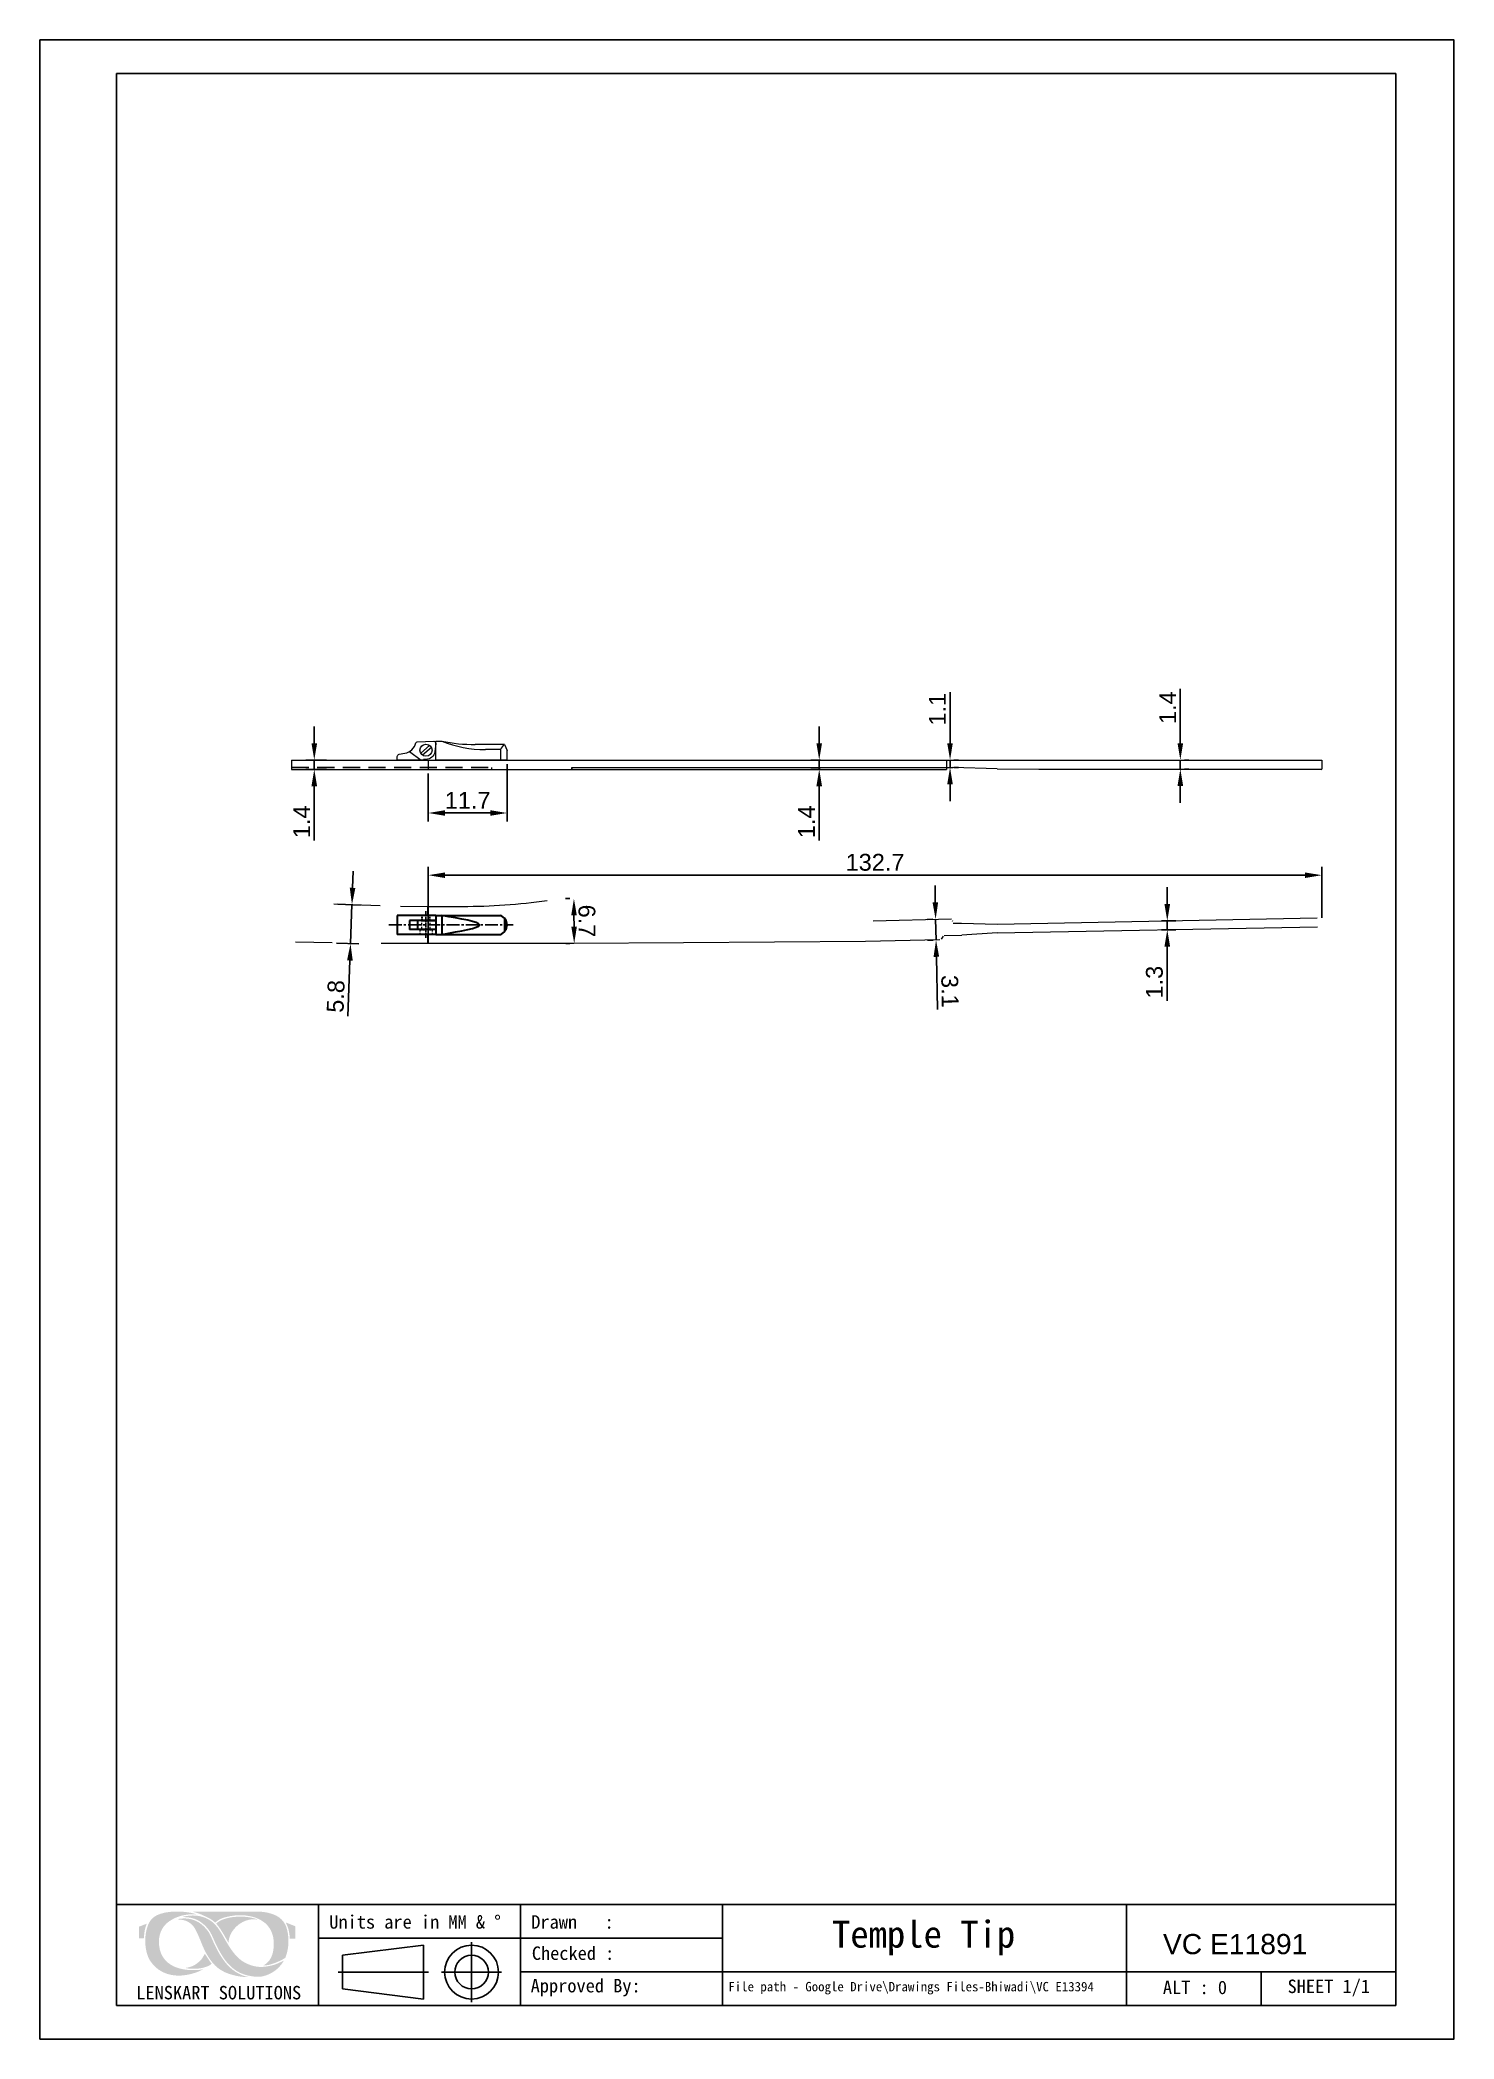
# Model space of a CAD drawing. Header units: inches. Extents: x 1 to 211, y -4 to 293.
import ezdxf

# ---------------------------------------------------------------- set-up
doc = ezdxf.new("R2010")
doc.units = ezdxf.units.IN
doc.header["$MEASUREMENT"] = 0
for name, pattern in [('CENTER2', [28.575, 19.05, -3.175, 3.175, -3.175]), ('DASHEDX2', [38.1, 25.4, -12.7]), ('HIDDEN2', [0.1875, 0.125, -0.0625])]:
    doc.linetypes.add(name, pattern=pattern)
for name, color, linetype in [('Dimension', 3, 'Continuous'), ('hid', 3, 'DASHEDX2'), ('中心线', 1, 'CENTER2'), ('图框-线条', 7, 'Continuous')]:
    doc.layers.add(name, color=color, linetype=linetype)
for name, color, linetype, lineweight in [('odj', 4, 'Continuous', 35), ('绘图层', 7, 'Continuous', 15), ('虚线', 1, 'HIDDEN2', 9)]:
    doc.layers.add(name, color=color, linetype=linetype, lineweight=lineweight)
doc.styles.get("Standard").update_dxf_attribs({"font": 'arial.ttf'})
doc.styles.add('宋体', font='SimSun.ttf')
doc.styles.add('样式 1', font='romant.shx')
doc.dimstyles.new('ISO-25$0', dxfattribs={"dimtxt": 2.5, "dimasz": 2.5, "dimexe": 0.5, "dimexo": 1, "dimgap": 1, "dimtad": 0, "dimtih": 1, "dimtoh": 1, "dimdec": 1, "dimzin": 10, "dimdsep": 46, "dimlunit": 6, "dimtxsty": '样式 1', "dimcen": 0, "dimclrd": 256, "dimclre": 256, "dimclrt": 7, "dimazin": 0, "dimtfac": 1, "dimtdec": 1, "dimtofl": 0, "dimtmove": 0, "dimatfit": 0, "dimfxl": 1, "dimtolj": 1, "dimtzin": 10, "dimarcsym": 0})

# ---------------------------------------------------------------- blocks, each defined once
blk = doc.blocks.new('*D19')
at = {"layer": 'Defpoints', "color": 0, "transparency": 16777216}
for p in [(41.97, 184.44), (44.4, 185.84), (44.4, 184.44)]:
    blk.add_point(p, dxfattribs=at)
at = {"layer": 'Dimension', "color": 0, "lineweight": -2, "transparency": 16777216}
for p, q in [((41.97, 188.34), (41.97, 190.84)), ((43.78, 185.84), (40.72, 185.84)), ((43.78, 184.44), (40.72, 184.44)), ((41.97, 185.84), (41.97, 184.44)), ((41.97, 181.94), (41.97, 173.88))]:
    blk.add_line(p, q, dxfattribs=at)
at = {"layer": 'Dimension', "color": 0, "transparency": 16777216}
for points in [[(41.55, 188.34), (42.39, 188.34), (41.97, 185.84)], [(41.55, 181.94), (42.39, 181.94), (41.97, 184.44)]]:
    blk.add_solid(points, dxfattribs=at)
at = {"layer": 'Dimension', "color": 0, "transparency": 16777216, "insert": (40.09, 176.66), "char_height": 2.5, "attachment_point": 5, "rotation": 90}
blk.add_mtext('1.4', dxfattribs=at)
blk = doc.blocks.new('*D20')
at = {"layer": 'Defpoints', "color": 0, "transparency": 16777216}
for p in [(116.96, 184.44), (117.8, 185.84), (117.8, 184.44)]:
    blk.add_point(p, dxfattribs=at)
at = {"layer": 'Dimension', "color": 0, "lineweight": -2, "transparency": 16777216}
for p, q in [((116.96, 188.34), (116.96, 190.84)), ((117.17, 185.84), (115.71, 185.84)), ((117.17, 184.44), (115.71, 184.44)), ((116.96, 185.84), (116.96, 184.44)), ((116.96, 181.94), (116.96, 173.88))]:
    blk.add_line(p, q, dxfattribs=at)
at = {"layer": 'Dimension', "color": 0, "transparency": 16777216}
for points in [[(116.54, 188.34), (117.38, 188.34), (116.96, 185.84)], [(116.54, 181.94), (117.38, 181.94), (116.96, 184.44)]]:
    blk.add_solid(points, dxfattribs=at)
at = {"layer": 'Dimension', "color": 0, "transparency": 16777216, "insert": (115.08, 176.66), "char_height": 2.5, "attachment_point": 5, "rotation": 90}
blk.add_mtext('1.4', dxfattribs=at)
blk = doc.blocks.new('*D21')
at = {"layer": 'Defpoints', "color": 0, "transparency": 16777216}
for p in [(136.33, 185.84), (136.33, 184.74), (136.39, 185.84)]:
    blk.add_point(p, dxfattribs=at)
at = {"layer": 'Dimension', "color": 0, "lineweight": -2, "transparency": 16777216}
for p, q in [((136.39, 188.34), (136.39, 195.92)), ((136.39, 184.74), (136.39, 185.84)), ((136.96, 185.84), (137.64, 185.84)), ((136.96, 184.74), (137.64, 184.74)), ((136.39, 182.24), (136.39, 179.74))]:
    blk.add_line(p, q, dxfattribs=at)
at = {"layer": 'Dimension', "color": 0, "transparency": 16777216}
for points in [[(135.97, 188.34), (136.8, 188.34), (136.39, 185.84)], [(135.97, 182.24), (136.8, 182.24), (136.39, 184.74)]]:
    blk.add_solid(points, dxfattribs=at)
at = {"layer": 'Dimension', "color": 0, "transparency": 16777216, "insert": (134.51, 193.38), "char_height": 2.5, "attachment_point": 5, "rotation": 90}
blk.add_mtext('1.1', dxfattribs=at)
blk = doc.blocks.new('*D22')
at = {"layer": 'Defpoints', "color": 0, "transparency": 16777216}
for p in [(170.59, 185.84), (170.59, 185.84), (170.59, 184.49)]:
    blk.add_point(p, dxfattribs=at)
at = {"layer": 'Dimension', "color": 0, "lineweight": -2, "transparency": 16777216}
for p, q in [((170.59, 188.34), (170.59, 196.4)), ((170.59, 184.49), (170.59, 185.84)), ((171.22, 185.84), (171.84, 185.84)), ((171.22, 184.49), (171.84, 184.49)), ((170.59, 181.99), (170.59, 179.49))]:
    blk.add_line(p, q, dxfattribs=at)
at = {"layer": 'Dimension', "color": 0, "transparency": 16777216}
for points in [[(170.17, 188.34), (171.01, 188.34), (170.59, 185.84)], [(170.17, 181.99), (171.01, 181.99), (170.59, 184.49)]]:
    blk.add_solid(points, dxfattribs=at)
at = {"layer": 'Dimension', "color": 0, "transparency": 16777216, "insert": (168.71, 193.62), "char_height": 2.5, "attachment_point": 5, "rotation": 90}
blk.add_mtext('1.4', dxfattribs=at)
blk = doc.blocks.new('*D13')
at = {"layer": 'Defpoints', "color": 0, "transparency": 16777216}
for p in [(58.9, 184.44), (70.6, 185.84), (58.9, 177.97)]:
    blk.add_point(p, dxfattribs=at)
at = {"layer": 'Dimension', "color": 0, "lineweight": -2, "transparency": 16777216}
for p, q in [((70.6, 185.22), (70.6, 176.72)), ((58.9, 183.82), (58.9, 176.72)), ((68.1, 177.97), (61.4, 177.97))]:
    blk.add_line(p, q, dxfattribs=at)
at = {"layer": 'Dimension', "color": 0, "transparency": 16777216}
for points in [[(61.4, 178.38), (61.4, 177.55), (58.9, 177.97)], [(68.1, 178.38), (68.1, 177.55), (70.6, 177.97)]]:
    blk.add_solid(points, dxfattribs=at)
at = {"layer": 'Dimension', "color": 0, "transparency": 16777216, "insert": (64.75, 179.85), "char_height": 2.5, "attachment_point": 5}
blk.add_mtext('11.7', dxfattribs=at)
blk = doc.blocks.new('*D14')
at = {"layer": 'Defpoints', "color": 0, "transparency": 16777216}
for p in [(191.59, 168.73), (191.59, 161.74), (58.9, 158.59)]:
    blk.add_point(p, dxfattribs=at)
at = {"layer": 'Dimension', "color": 0, "lineweight": -2, "transparency": 16777216}
for p, q in [((58.9, 159.22), (58.9, 169.98)), ((191.59, 162.37), (191.59, 169.98)), ((61.4, 168.73), (189.09, 168.73))]:
    blk.add_line(p, q, dxfattribs=at)
at = {"layer": 'Dimension', "color": 0, "transparency": 16777216}
for points in [[(61.4, 169.14), (61.4, 168.31), (58.9, 168.73)], [(189.09, 169.14), (189.09, 168.31), (191.59, 168.73)]]:
    blk.add_solid(points, dxfattribs=at)
at = {"layer": 'Dimension', "color": 0, "transparency": 16777216, "insert": (125.25, 170.63), "char_height": 2.5, "attachment_point": 5}
blk.add_mtext('132.7', dxfattribs=at)
blk = doc.blocks.new('*D15')
at = {"layer": 'Defpoints', "color": 0, "transparency": 16777216}
for p in [(167.16, 161.93), (167.18, 160.63), (168.65, 160.63)]:
    blk.add_point(p, dxfattribs=at)
at = {"layer": 'Dimension', "color": 0, "lineweight": -2, "transparency": 16777216}
for p, q in [((168.65, 164.43), (168.65, 166.93)), ((167.78, 161.93), (169.9, 161.93)), ((167.81, 160.63), (169.9, 160.63)), ((168.65, 161.93), (168.65, 160.63)), ((168.65, 158.13), (168.65, 150.06))]:
    blk.add_line(p, q, dxfattribs=at)
at = {"layer": 'Dimension', "color": 0, "transparency": 16777216}
for points in [[(168.23, 164.43), (169.07, 164.43), (168.65, 161.93)], [(168.23, 158.13), (169.07, 158.13), (168.65, 160.63)]]:
    blk.add_solid(points, dxfattribs=at)
at = {"layer": 'Dimension', "color": 0, "transparency": 16777216, "insert": (166.75, 152.84), "char_height": 2.5, "attachment_point": 5, "rotation": 90}
blk.add_mtext('1.3', dxfattribs=at)
blk = doc.blocks.new('*D16')
at = {"layer": 'Defpoints', "color": 0, "transparency": 16777216}
for p in [(134.44, 162.19), (134.31, 159.1), (134.5, 159.1)]:
    blk.add_point(p, dxfattribs=at)
at = {"layer": 'Dimension', "color": 0, "lineweight": -2, "transparency": 16777216}
for p, q in [((134.2, 164.68), (134.16, 167.18)), ((133.81, 162.18), (133, 162.16)), ((134.25, 162.18), (134.31, 159.1)), ((133.87, 159.09), (133.06, 159.08)), ((134.36, 156.6), (134.51, 148.78))]:
    blk.add_line(p, q, dxfattribs=at)
at = {"layer": 'Dimension', "color": 0, "transparency": 16777216}
for points in [[(134.62, 164.69), (133.79, 164.68), (134.25, 162.18)], [(134.77, 156.61), (133.94, 156.59), (134.31, 159.1)]]:
    blk.add_solid(points, dxfattribs=at)
at = {"layer": 'Dimension', "color": 0, "transparency": 16777216, "insert": (136.36, 151.48), "char_height": 2.5, "attachment_point": 5, "rotation": 271.0917}
blk.add_mtext('3.1', dxfattribs=at)
blk = doc.blocks.new('*D17')
at = {"layer": 'Defpoints', "color": 0, "transparency": 16777216}
for p in [(80.53, 165.25), (80.57, 158.59), (80.57, 158.59)]:
    blk.add_point(p, dxfattribs=at)
at = {"layer": 'Dimension', "color": 0, "lineweight": -2, "transparency": 16777216}
for p, q in [((79.91, 165.25), (79.28, 165.25)), ((80.54, 162.75), (80.55, 161.09)), ((79.94, 158.59), (79.32, 158.58))]:
    blk.add_line(p, q, dxfattribs=at)
at = {"layer": 'Dimension', "color": 0, "transparency": 16777216}
for points in [[(80.96, 162.76), (80.13, 162.75), (80.53, 165.25)], [(80.97, 161.09), (80.14, 161.09), (80.57, 158.59)]]:
    blk.add_solid(points, dxfattribs=at)
at = {"layer": 'Dimension', "color": 0, "transparency": 16777216, "insert": (82.45, 161.93), "char_height": 2.5, "attachment_point": 5, "rotation": 270.3069}
blk.add_mtext('6.7', dxfattribs=at)
blk = doc.blocks.new('*D18')
at = {"layer": 'Defpoints', "color": 0, "transparency": 16777216}
for p in [(44.84, 164.45), (44.63, 158.66), (47.35, 158.56)]:
    blk.add_point(p, dxfattribs=at)
at = {"layer": 'Dimension', "color": 0, "lineweight": -2, "transparency": 16777216}
for p, q in [((47.66, 166.85), (47.75, 169.34)), ((45.47, 164.42), (48.81, 164.3)), ((47.57, 164.35), (47.35, 158.56)), ((45.25, 158.63), (48.6, 158.51)), ((47.26, 156.06), (46.96, 147.76))]:
    blk.add_line(p, q, dxfattribs=at)
at = {"layer": 'Dimension', "color": 0, "transparency": 16777216}
for points in [[(47.24, 166.86), (48.07, 166.83), (47.57, 164.35)], [(46.84, 156.07), (47.68, 156.04), (47.35, 158.56)]]:
    blk.add_solid(points, dxfattribs=at)
at = {"layer": 'Dimension', "color": 0, "transparency": 16777216, "insert": (45.16, 150.73), "char_height": 2.5, "attachment_point": 5, "rotation": 87.8983}
blk.add_mtext('5.8', dxfattribs=at)

msp = doc.modelspace()

# ---------------------------------------------------------------- hatches: boundary and pattern name
at = {"layer": '图框-线条', "lineweight": 0, "ltscale": 0.1}
h = msp.add_hatch(color=252, dxfattribs=at)
edge = h.paths.add_edge_path()
edge.add_spline(control_points=[(15.94, 12.51), (15.94, 12.51), (15.94, 10.8), (15.94, 10.8), (15.94, 10.8), (15.94, 10.8), (16.65, 10.8), (16.65, 10.8), (16.65, 10.8), (16.7, 11.2), (16.71, 11.55), (16.79, 11.95), (16.79, 11.95), (16.86, 12.3), (16.96, 12.65), (17.09, 12.95), (17.09, 12.95), (17.09, 12.95), (15.94, 12.51), (15.94, 12.51)], knot_values=[0, 0, 0, 0, 0.166667, 0.166667, 0.166667, 0.166667, 0.333333, 0.333333, 0.333333, 0.333333, 0.5, 0.5, 0.5, 0.5, 0.666667, 0.666667, 0.666667, 0.666667, 1, 1, 1, 1], degree=3, periodic=0)
edge = h.paths.add_edge_path()
edge.add_spline(control_points=[(38.34, 10.72), (38.34, 10.72), (39.15, 10.72), (39.15, 10.72), (39.15, 10.72), (39.15, 10.72), (39.15, 12.57), (39.15, 12.57), (39.15, 12.57), (39.15, 12.57), (37.74, 13.13), (37.74, 13.13), (37.74, 13.13), (37.88, 12.77), (38.04, 12.51), (38.15, 12.07), (38.15, 12.07), (38.26, 11.61), (38.3, 11.21), (38.34, 10.72)], knot_values=[0, 0, 0, 0, 0.166667, 0.166667, 0.166667, 0.166667, 0.333333, 0.333333, 0.333333, 0.333333, 0.5, 0.5, 0.5, 0.5, 0.666667, 0.666667, 0.666667, 0.666667, 1, 1, 1, 1], degree=3, periodic=0)
edge = h.paths.add_edge_path(flags=17)
edge.add_spline(control_points=[(22.86, 6.38), (22.99, 6.27), (23.81, 6.26), (23.96, 6.25), (23.96, 6.25), (24.83, 6.23), (26.16, 6.44), (26.73, 7), (26.73, 7), (26.68, 7.08), (26.65, 7.11), (26.59, 7.18), (26.59, 7.18), (26.59, 7.18), (25.72, 8.47), (25.72, 8.47), (25.72, 8.47), (25.51, 8.21), (25.42, 7.71), (24.62, 7.1), (24.62, 7.1), (24.14, 6.73), (23.59, 6.48), (22.86, 6.38)], knot_values=[0, 0, 0, 0, 0.142857, 0.142857, 0.142857, 0.142857, 0.285714, 0.285714, 0.285714, 0.285714, 0.428571, 0.428571, 0.428571, 0.428571, 0.571429, 0.571429, 0.571429, 0.571429, 0.714286, 0.714286, 0.714286, 0.714286, 1, 1, 1, 1], degree=3, periodic=0)
edge = h.paths.add_edge_path(flags=17)
edge.add_spline(control_points=[(27.41, 12.96), (27.45, 12.87), (27.47, 12.88), (27.53, 12.81), (27.53, 12.81), (28.18, 12.07), (29.11, 10.28), (29.23, 10.15), (29.23, 10.15), (29.29, 11.65), (30.54, 12.96), (31.77, 13.39), (31.77, 13.39), (32.42, 13.62), (32.77, 13.63), (33.49, 13.56), (33.49, 13.56), (33.26, 13.75), (32.25, 13.92), (31.99, 13.95), (31.99, 13.95), (30.78, 14.09), (29.03, 13.97), (27.95, 13.37), (27.95, 13.37), (27.78, 13.27), (27.47, 13.08), (27.41, 12.96)], knot_values=[0, 0, 0, 0, 0.125, 0.125, 0.125, 0.125, 0.25, 0.25, 0.25, 0.25, 0.375, 0.375, 0.375, 0.375, 0.5, 0.5, 0.5, 0.5, 0.625, 0.625, 0.625, 0.625, 0.75, 0.75, 0.75, 0.75, 1, 1, 1, 1], degree=3, periodic=0)
edge = h.paths.add_edge_path()
edge.add_spline(control_points=[(26.82, 10.6), (26.42, 11.52), (26.29, 11.78), (25.65, 12.46), (25.65, 12.46), (24.78, 13.41), (23.43, 13.88), (22.11, 13.7), (22.11, 13.7), (22.02, 13.69), (21.94, 13.67), (21.86, 13.66), (21.86, 13.66), (21.86, 13.66), (21.62, 13.59), (21.62, 13.59), (21.62, 13.59), (22.39, 13.55), (22.99, 13.44), (23.5, 13.05), (23.5, 13.05), (24, 12.67), (24.2, 12.37), (24.52, 11.7), (24.52, 11.7), (25.05, 10.62), (25.41, 9.41), (26, 8.41), (26, 8.41), (26.63, 7.34), (27.24, 6.56), (28.31, 5.94), (28.31, 5.94), (29.16, 5.44), (30.95, 4.97), (32.14, 5.02), (32.14, 5.02), (32.01, 5.09), (31.82, 5.11), (31.67, 5.16), (31.67, 5.16), (29.46, 5.83), (28.18, 7.71), (27.2, 9.77), (27.2, 9.77), (27.07, 10.05), (26.95, 10.32), (26.82, 10.6)], knot_values=[0, 0, 0, 0, 0.076923, 0.076923, 0.076923, 0.076923, 0.153846, 0.153846, 0.153846, 0.153846, 0.230769, 0.230769, 0.230769, 0.230769, 0.307692, 0.307692, 0.307692, 0.307692, 0.384615, 0.384615, 0.384615, 0.384615, 0.461538, 0.461538, 0.461538, 0.461538, 0.538462, 0.538462, 0.538462, 0.538462, 0.615385, 0.615385, 0.615385, 0.615385, 0.692308, 0.692308, 0.692308, 0.692308, 0.769231, 0.769231, 0.769231, 0.769231, 0.846154, 0.846154, 0.846154, 0.846154, 1, 1, 1, 1], degree=3, periodic=0)
edge = h.paths.add_edge_path()
edge.add_spline(control_points=[(37.45, 7.46), (37.41, 7.45), (36.59, 7.06), (36.43, 7), (36.43, 7), (36.08, 6.86), (35.66, 6.73), (35.27, 6.66), (35.27, 6.66), (34.29, 6.47), (33.58, 6.47), (32.65, 6.75), (32.65, 6.75), (31.06, 7.21), (30.14, 8.32), (29.39, 9.48), (29.39, 9.48), (28.07, 11.53), (27.53, 13.52), (24.98, 14.06), (24.98, 14.06), (24.55, 14.16), (24.04, 14.19), (23.59, 14.16), (23.59, 14.16), (23.28, 14.13), (22.56, 14.06), (22.34, 13.93), (22.34, 13.93), (23.47, 13.95), (24.35, 13.74), (25.14, 13.17), (25.14, 13.17), (26.8, 11.98), (26.85, 10.74), (27.71, 9.2), (27.71, 9.2), (28.13, 8.46), (28.43, 7.88), (29, 7.21), (29, 7.21), (30.18, 5.82), (31.45, 5.21), (33.39, 5.06), (33.39, 5.06), (34.33, 5), (35.27, 5.41), (35.89, 5.8), (35.89, 5.8), (36.32, 6.07), (36.65, 6.4), (36.97, 6.77), (36.97, 6.77), (37.14, 6.96), (37.32, 7.25), (37.45, 7.46)], knot_values=[0, 0, 0, 0, 0.066667, 0.066667, 0.066667, 0.066667, 0.133333, 0.133333, 0.133333, 0.133333, 0.2, 0.2, 0.2, 0.2, 0.266667, 0.266667, 0.266667, 0.266667, 0.333333, 0.333333, 0.333333, 0.333333, 0.4, 0.4, 0.4, 0.4, 0.466667, 0.466667, 0.466667, 0.466667, 0.533333, 0.533333, 0.533333, 0.533333, 0.6, 0.6, 0.6, 0.6, 0.666667, 0.666667, 0.666667, 0.666667, 0.733333, 0.733333, 0.733333, 0.733333, 0.8, 0.8, 0.8, 0.8, 0.866667, 0.866667, 0.866667, 0.866667, 1, 1, 1, 1], degree=3, periodic=0)
edge = h.paths.add_edge_path()
edge.add_spline(control_points=[(27.25, 13.12), (27.81, 13.55), (27.98, 13.69), (28.79, 13.92), (28.79, 13.92), (30.66, 14.44), (33.08, 14.31), (34.54, 13.15), (34.54, 13.15), (35.35, 12.52), (36, 11.42), (35.96, 9.87), (35.96, 9.87), (35.94, 8.73), (35.66, 7.62), (34.75, 6.96), (34.75, 6.96), (34.69, 6.92), (34.44, 6.77), (34.39, 6.75), (34.39, 6.75), (35.28, 6.69), (36.67, 7.3), (37.4, 7.71), (37.4, 7.71), (37.68, 7.87), (37.65, 7.84), (37.77, 8.16), (37.77, 8.16), (38.24, 9.42), (38.25, 11.17), (37.83, 12.4), (37.83, 12.4), (37.63, 12.97), (37.42, 13.26), (37.05, 13.63), (37.05, 13.63), (36.29, 14.39), (34.78, 14.74), (33.69, 14.74), (33.69, 14.74), (30.46, 14.74), (27.15, 14.78), (23.95, 14.74), (23.95, 14.74), (24.18, 14.64), (24.6, 14.55), (24.87, 14.45), (24.87, 14.45), (25.14, 14.35), (26.32, 13.79), (26.55, 13.65), (26.55, 13.65), (26.87, 13.46), (27.19, 13.15), (27.25, 13.12)], knot_values=[0, 0, 0, 0, 0.066667, 0.066667, 0.066667, 0.066667, 0.133333, 0.133333, 0.133333, 0.133333, 0.2, 0.2, 0.2, 0.2, 0.266667, 0.266667, 0.266667, 0.266667, 0.333333, 0.333333, 0.333333, 0.333333, 0.4, 0.4, 0.4, 0.4, 0.466667, 0.466667, 0.466667, 0.466667, 0.533333, 0.533333, 0.533333, 0.533333, 0.6, 0.6, 0.6, 0.6, 0.666667, 0.666667, 0.666667, 0.666667, 0.733333, 0.733333, 0.733333, 0.733333, 0.8, 0.8, 0.8, 0.8, 0.866667, 0.866667, 0.866667, 0.866667, 1, 1, 1, 1], degree=3, periodic=0)
edge = h.paths.add_edge_path()
edge.add_spline(control_points=[(25.47, 6.16), (25.33, 6.17), (25.07, 6.11), (24.91, 6.09), (24.91, 6.09), (22.34, 5.86), (19.3, 6.53), (18.93, 9.68), (18.93, 9.68), (18.76, 11.14), (19.22, 12.47), (20.39, 13.28), (20.39, 13.28), (21.57, 14.08), (22.74, 14.4), (24.47, 14.35), (24.47, 14.35), (24.47, 14.35), (23.78, 14.54), (23.78, 14.54), (23.78, 14.54), (22.25, 14.87), (19.96, 14.88), (18.61, 14.21), (18.61, 14.21), (17.85, 13.83), (17.42, 13.27), (17.13, 12.32), (17.13, 12.32), (16.63, 10.69), (16.78, 8.2), (17.99, 6.92), (17.99, 6.92), (18.15, 6.75), (18.22, 6.64), (18.41, 6.49), (18.41, 6.49), (18.6, 6.34), (18.64, 6.28), (18.88, 6.11), (18.88, 6.11), (20.46, 5), (22.51, 5.06), (24.31, 5.67), (24.31, 5.67), (24.52, 5.74), (24.73, 5.82), (24.92, 5.9), (24.92, 5.9), (25.04, 5.95), (25.4, 6.15), (25.47, 6.16)], knot_values=[0, 0, 0, 0, 0.071429, 0.071429, 0.071429, 0.071429, 0.142857, 0.142857, 0.142857, 0.142857, 0.214286, 0.214286, 0.214286, 0.214286, 0.285714, 0.285714, 0.285714, 0.285714, 0.357143, 0.357143, 0.357143, 0.357143, 0.428571, 0.428571, 0.428571, 0.428571, 0.5, 0.5, 0.5, 0.5, 0.571429, 0.571429, 0.571429, 0.571429, 0.642857, 0.642857, 0.642857, 0.642857, 0.714286, 0.714286, 0.714286, 0.714286, 0.785714, 0.785714, 0.785714, 0.785714, 0.857143, 0.857143, 0.857143, 0.857143, 1, 1, 1, 1], degree=3, periodic=0)

# ---------------------------------------------------------------- linework, layer by layer
for p, q in [((202.58, 287.82), (12.58, 287.82)), ((12.58, 287.82), (12.58, 0.82)), ((202.58, 0.82), (202.58, 287.82)), ((12.58, 15.82), (202.58, 15.82)), ((42.58, 15.82), (42.58, 0.82)), ((72.58, 15.82), (72.58, 0.82)), ((102.58, 15.82), (102.58, 0.82)), ((162.58, 0.82), (162.58, 15.82)), ((42.58, 10.82), (102.58, 10.82)), ((46.18, 8.26), (58.18, 9.76)), ((58.18, 9.76), (58.18, 1.76)), ((65.33, 1.31), (65.33, 10.2)), ((46.18, 8.26), (46.18, 3.26)), ((45.52, 5.76), (58.91, 5.76)), ((46.18, 3.26), (58.18, 1.76)), ((60.88, 5.76), (69.77, 5.76)), ((72.58, 5.82), (202.58, 5.82)), ((182.58, 0.82), (182.58, 5.82)), ((12.58, 0.82), (202.58, 0.82))]:
    msp.add_line(p, q)
at = {"color": 7, "lineweight": 20}
for p, q in [((59.1, 188.02), (57.77, 186.87)), ((59.36, 187.71), (58.03, 186.57)), ((60, 185.84), (60, 188.64)), ((60, 188.64), (60.9, 188.64)), ((70.2, 188.14), (65.88, 188.14)), ((69.64, 187.39), (67.4, 187.39)), ((69.64, 187.39), (69.64, 185.84)), ((70.2, 188.14), (70.6, 187.24)), ((70.6, 185.84), (70.6, 187.24)), ((38.6, 185.84), (38.6, 184.44)), ((38.6, 185.84), (191.59, 185.84)), ((38.6, 184.44), (135.86, 184.44)), ((56.09, 187.09), (57.85, 185.84)), ((58.9, 185.84), (58.9, 184.44)), ((70.6, 185.84), (60, 185.84)), ((68.3, 184.74), (68.3, 184.44)), ((80.21, 184.74), (135.86, 184.74)), ((135.86, 185.84), (135.86, 184.44)), ((135.86, 184.74), (136.8, 184.74)), ((143.41, 184.54), (136.8, 184.74)), ((143.41, 184.54), (149.59, 184.49)), ((149.59, 184.49), (191.59, 184.49)), ((167.5, 184.49), (191.59, 184.44)), ((191.59, 185.84), (191.59, 184.49))]:
    msp.add_line(p, q, dxfattribs=at)
at = {"color": 4, "ltscale": 0.3}
for p, q in [((60, 162.74), (60, 162.01)), ((60, 160.68), (60, 159.94))]:
    msp.add_line(p, q, dxfattribs=at)
msp.add_lwpolyline([(1.23, -4.18), (211.23, -4.18), (211.23, 292.82), (1.23, 292.82)], close=True)
at = {"color": 7, "lineweight": 20}
for points in [[(58.56, 185.94), (58.2, 185.94), (58.2, 185.84), (54.3, 185.84), (54.3, 186.34, -0.32492), (54.58, 186.72), (55.42, 186.85, 0.308364), (57.06, 188.4, -0.34214), (57.25, 188.55), (59.7, 188.64, -0.440011), (60, 188.31), (59.89, 187.06, -0.36397), (58.56, 185.94, 0.36397)], [(58.9, 164.09), (59.13, 164.09), (63.98, 164.09, 0.035083), (76.55, 164.97)]]:
    msp.add_lwpolyline(points, format="xyb", dxfattribs=at)
for points in [[(44.85, 164.45), (51.76, 164.22)], [(54.77, 164.15), (58.9, 164.09)], [(124.97, 161.94), (136.6, 162.25)], [(136.77, 161.94), (136.7, 161.83)], [(136.83, 161.6), (138.08, 161.62)], [(138.08, 161.62), (143.39, 161.47)], [(143.39, 161.47), (190.93, 162.38)], [(143.41, 160.17), (190.95, 161.08)], [(44.63, 158.66), (39.19, 158.76)], [(58.9, 158.59), (51.92, 158.59)], [(123.85, 158.9), (96.79, 158.68), (80.53, 158.59), (59.13, 158.59), (58.9, 158.59)], [(134.88, 159.11), (123.85, 158.9)], [(135.35, 159.68), (135.05, 159.2)], [(135.51, 159.77), (138.12, 159.82)], [(143.41, 160.17), (138.12, 159.82)]]:
    msp.add_lwpolyline(points, dxfattribs=at)
msp.add_circle((58.56, 187.29), 0.9, dxfattribs=at)
for radius in [4, 2.5]:
    msp.add_circle((65.33, 5.76), radius)
for centre, radius, start, end in [((65.88, 213.14), 25, 258.5217, 270), ((67.4, 204.89), 17.5, 248.1989, 270), ((71.66, 186.46), 2.23, 131.0715, 155.4063)]:
    msp.add_arc(centre, radius, start, end, dxfattribs=at)
at = {"layer": 'hid', "ltscale": 0.1}
for p, q in [((38.6, 184.74), (68.3, 184.74)), ((80.21, 184.74), (80.21, 184.44))]:
    msp.add_line(p, q, dxfattribs=at)
at = {"layer": 'hid', "lineweight": 15, "ltscale": 0.015}
for p, q in [((57.96, 160.69), (57.96, 161.99)), ((59.17, 160.69), (59.17, 161.99))]:
    msp.add_line(p, q, dxfattribs=at)
at = {"layer": 'odj', "lineweight": 30}
for p, q in [((58.9, 162.74), (58.9, 164.09)), ((54.3, 162.74), (54.3, 159.94)), ((60, 162.74), (54.3, 162.74)), ((60, 162.01), (56.09, 162.01)), ((56.09, 162.01), (56.09, 160.68)), ((60, 160.68), (56.09, 160.68)), ((57.31, 161.99), (57.31, 160.69)), ((57.9, 161.99), (60, 161.99)), ((57.9, 160.69), (60, 160.69)), ((60, 162.74), (69.64, 162.74)), ((60, 162.74), (60, 159.94)), ((60.9, 162.74), (60.9, 159.94)), ((70.2, 162.36), (70.2, 160.32)), ((60, 159.94), (54.3, 159.94)), ((58.9, 158.59), (58.9, 159.94)), ((60, 159.94), (69.64, 159.94))]:
    msp.add_line(p, q, dxfattribs=at)
msp.add_arc((69.1, 161.34), 1.5, 291.0395, 68.9605, dxfattribs=at)
msp.add_spline([(60.9, 159.94), (66.5, 161.34), (60.9, 162.74)], degree=3, dxfattribs=at)
at = {"layer": '中心线', "ltscale": 0.03}
msp.add_line((58.56, 163.39), (58.56, 159.42), dxfattribs=at)
at = {"layer": '中心线', "ltscale": 0.1}
msp.add_line((53.05, 161.34), (71.53, 161.34), dxfattribs=at)
at = {"layer": '虚线', "ltscale": 0.04}
for p, q in [((59.46, 160.54), (57.66, 160.54)), ((57.66, 160.54), (57.66, 159.94)), ((57.94, 160.54), (57.94, 160.68)), ((57.96, 162.01), (57.96, 162.74)), ((58.06, 162.01), (58.06, 162.74)), ((59.06, 162.01), (59.06, 162.74)), ((59.16, 162.01), (59.16, 162.74)), ((59.19, 160.54), (59.19, 160.68)), ((59.46, 160.54), (59.46, 159.94))]:
    msp.add_line(p, q, dxfattribs=at)

# ---------------------------------------------------------------- texts
at = {"insert": (178.73, 9.9), "char_height": 3, "width": 34.3483, "attachment_point": 5}
msp.add_mtext('VC E11891', dxfattribs=at)
at = {"layer": '绘图层', "color": 7, "linetype": 'ByBlock', "lineweight": 9, "attachment_point": 5, "style": '宋体'}
for s, insert, char_height, width in [('\\pxql;{\\fNSimSun|b0|i0|c0|p49;Units are in MM & %%D}', (59.47, 13.2), 2, 30.5443), ('\\pxql;{\\fNSimSun|b0|i0|c0|p49;Drawn   : }', (89.47, 13.2), 2, 30.5443), ('{\\fNSimSun|b0|i0|c0|p49;Temple Tip}', (132.46, 10.82), 4, 58.2869), ('\\pxql;{\\fNSimSun|b0|i0|c0|p49;Checked : }', (85.73, 8.55), 2, 22.9015), ('{\\fSimSun|b0|i0|c134|p2;LENSKART SOLUTIONS}', (27.78, 2.69), 2, 58.9745), ('\\pxql;{\\fNSimSun|b0|i0|c0|p49;Approved By:}', (85.56, 3.45), 2, 22.9015), ('\\pxql;{\\fNSimSun|b0|i0|c0|p49;File path - Google Drive\\\\Drawings Files-Bhiwadi\\\\VC E13394}', (148.41, 3.37), 1.4, 89.89), ('{\\fNSimSun|b0|i0|c0|p49;ALT : 0}', (172.76, 3.47), 2, 17.2791), ('{\\fNSimSun|b0|i0|c0|p49;SHEET 1/1}', (192.64, 3.4), 2, 17.2791)]:
    msp.add_mtext(s, dxfattribs=dict(at, insert=insert, char_height=char_height, width=width))

# ---------------------------------------------------------------- dimensions: what is measured, and where the dimension line sits
at = {"layer": 'Dimension'}
for base, p1, p2, picture, middle in [((170.59039821, 185.84051131), (170.59039821, 184.49051131), (170.59039821, 185.84051131), '*D22', (168.71028224, 193.61847857)), ((136.39, 185.84), (136.33, 184.74), (136.33, 185.84), '*D21', (134.51, 193.38)), ((41.97, 184.44), (44.4, 185.84), (44.4, 184.44), '*D19', (40.09, 176.66)), ((116.96, 184.44), (117.8, 185.84), (117.8, 184.44), '*D20', (115.08, 176.66)), ((168.65, 160.63), (167.16, 161.93), (167.18, 160.63), '*D15', (166.75, 152.84))]:
    dim = msp.add_linear_dim(base=base, p1=p1, p2=p2, angle=90, dimstyle='ISO-25$0', override={"dimexe": 1.25, "dimexo": 0.625, "dimgap": 0.625, "dimtad": 1, "dimtih": 0, "dimtoh": 0, "dimzin": 8, "dimlunit": 2, "dimtxsty": 'Standard', "dimcen": 2.5, "dimclrd": 0, "dimclre": 0, "dimclrt": 0, "dimadec": 0, "dimtdec": 2, "dimtofl": 1, "dimatfit": 3, "dimtolj": 0, "dimtzin": 8}, dxfattribs=at)
    dim.commit()
    dim.dimension.update_dxf_attribs({"geometry": picture, "text_midpoint": middle})
for base, p1, p2, picture, middle in [((58.9, 177.97), (70.6, 185.84), (58.9, 184.44), '*D13', (64.75, 179.85)), ((191.59, 168.73), (58.9, 158.59), (191.59, 161.74), '*D14', (125.25, 170.63))]:
    dim = msp.add_linear_dim(base=base, p1=p1, p2=p2, dimstyle='ISO-25$0', override={"dimexe": 1.25, "dimexo": 0.625, "dimgap": 0.625, "dimtad": 1, "dimtih": 0, "dimtoh": 0, "dimzin": 8, "dimlunit": 2, "dimtxsty": 'Standard', "dimcen": 2.5, "dimclrd": 0, "dimclre": 0, "dimclrt": 0, "dimadec": 0, "dimtdec": 2, "dimtofl": 1, "dimatfit": 3, "dimtolj": 0, "dimtzin": 8}, dxfattribs=at)
    dim.commit()
    dim.dimension.update_dxf_attribs({"geometry": picture, "text_midpoint": middle})
for p1, p2, distance, picture, middle in [((44.84, 164.45), (44.63, 158.66), 2.73, '*D18', (45.16, 150.73)), ((134.44, 162.19), (134.5, 159.1), -0.19, '*D16', (136.36, 151.48)), ((80.53, 165.25), (80.57, 158.59), 0, '*D17', (82.45, 161.93))]:
    dim = msp.add_aligned_dim(p1=p1, p2=p2, distance=distance, dimstyle='ISO-25$0', override={"dimexe": 1.25, "dimexo": 0.625, "dimgap": 0.625, "dimtad": 1, "dimtih": 0, "dimtoh": 0, "dimzin": 8, "dimlunit": 2, "dimtxsty": 'Standard', "dimcen": 2.5, "dimclrd": 0, "dimclre": 0, "dimclrt": 0, "dimadec": 0, "dimtdec": 2, "dimtofl": 1, "dimatfit": 3, "dimtolj": 0, "dimtzin": 8}, dxfattribs=at)
    dim.commit()
    dim.dimension.update_dxf_attribs({"geometry": picture, "text_midpoint": middle})

doc.saveas('drawing.dxf')
